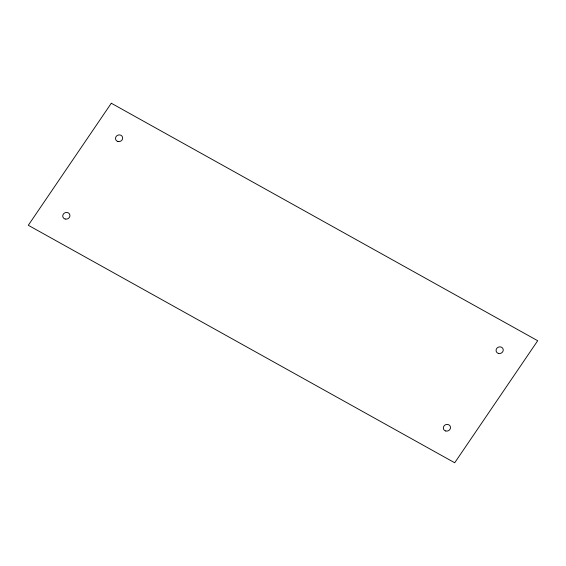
<?xml version="1.0" encoding="UTF-8"?>
<svg xmlns="http://www.w3.org/2000/svg" width="566" height="566" viewBox="0 0 566 566"><rect width="100%" height="100%" fill="white"/><g stroke="black" fill="none" stroke-linecap="round" stroke-linejoin="round"><path stroke-width="0.85" d="M111.297 103.238L28.3 225.275L454.703 462.762L537.7 340.725L111.297 103.238M65.203 219.049A3.644 3.318 -21.3 0 0 69.873 214.91A3.644 3.318 -21.3 0 0 63.951 213.417A3.644 3.318 -21.3 0 0 65.203 219.049M498.519 353.46A3.644 3.318 -21.3 0 0 503.188 349.328A3.644 3.318 -21.3 0 0 497.266 347.835A3.644 3.318 -21.3 0 0 498.519 353.46M117.94 141.5A3.644 3.318 -21.3 0 0 122.61 137.368A3.644 3.318 -21.3 0 0 116.695 135.875A3.644 3.318 -21.3 0 0 117.94 141.5M445.775 431.009A3.644 3.318 -21.3 0 0 450.451 426.877A3.644 3.318 -21.3 0 0 444.529 425.384A3.644 3.318 -21.3 0 0 445.775 431.009"/></g></svg>
